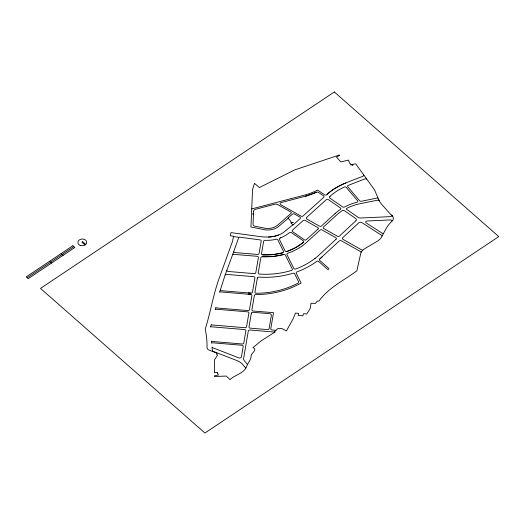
<?xml version="1.0" encoding="UTF-8"?>
<svg xmlns="http://www.w3.org/2000/svg" width="525" height="525" viewBox="0 0 525 525"><rect width="100%" height="100%" fill="white"/><g stroke="black" fill="none" stroke-linecap="round" stroke-linejoin="round"><path stroke-width="0.79" d="M233.454 236.578L238.79 237.3A2.1 1.601 -2.3 0 1 239.925 237.215L260 239.892A1.444 1.103 -2.3 0 1 261.194 241.106L259.081 253.483A1.417 1.083 -2.3 0 1 257.493 254.441L234.655 252.538A1.306 0.998 -2.3 0 1 233.625 251.961L225.12 274.988L219.64 292.228A1.463 1.116 -2.3 0 1 220.795 291.939L248.069 294.217A73.769 56.346 -2.3 0 0 250.648 294.394A1.385 1.057 -2.3 0 1 251.895 295.562L249.493 309.612A1.417 1.083 -2.3 0 1 247.905 310.57L216.871 307.985A1.372 1.05 -2.3 0 1 215.841 307.46L215.322 309.54A1.463 1.116 -2.3 0 1 216.484 309.251L247.688 311.857A1.417 1.083 -2.3 0 1 248.909 313.044L246.566 326.753A1.417 1.083 -2.3 0 1 244.978 327.712L212.271 324.988A1.352 1.03 -2.3 0 1 211.299 324.522L210.505 327.009A1.273 0.971 -2.3 0 1 211.437 326.806L244.657 329.575A1.417 1.083 -2.3 0 1 245.877 330.77L243.784 343.015A1.417 1.083 -2.3 0 1 242.202 343.98L212.54 341.506A1.595 1.221 -2.3 0 1 211.523 341.099L211.719 343.238A1.273 0.971 -2.3 0 1 212.914 342.832L241.979 345.26A1.417 1.083 -2.3 0 1 243.2 346.447L241.428 356.81A1.772 1.352 -2.3 0 1 238.849 357.873L213.393 347.996A3.262 2.494 -2.3 0 1 212.067 347.025L212.441 351.074L236.946 360.577A15.625 11.937 -2.3 0 1 242.799 364.599L245.844 368.189M233.586 252.072L238.79 237.3M275.947 330.297L272.002 329.963A1.417 1.083 -2.3 0 1 270.788 328.775L273.532 312.683L253.142 311.01A1.417 1.083 -2.3 0 1 251.921 309.816L254.356 295.575A1.509 1.148 -2.3 0 1 255.885 294.545A73.769 56.346 -2.3 0 0 296.723 285.311L301.114 283.146L296.225 273.289A1.47 1.122 -2.3 0 1 296.993 271.865A72.076 55.046 -2.3 0 0 316.68 261.391A1.372 1.05 -2.3 0 1 318.668 261.443L327.895 269.607L328.762 269.076L328.945 268.544L319.784 260.439A1.509 1.155 -2.3 0 1 319.837 258.904L339.275 240.955A1.457 1.109 -2.3 0 1 341.27 240.745L360.537 251.587A1.778 1.358 -2.3 0 1 361.167 252.282M288.455 218.052L278.296 226.754A16.511 12.607 -2.3 0 1 274.162 228.92A15.113 11.543 -2.3 0 1 262.546 229.307L250.937 227.01L252.571 189.42L254.494 183.356L259.389 187.543L294.604 169.949L339.353 155.013L339.662 155.426L336.473 157.047L340.791 161.936L348.521 160.079L349.558 163.19L350.136 163.334L350.772 164.981L355.661 163.754L374.036 189.171A12.259 9.358 -2.3 0 1 374.975 190.844L379.109 200.662A1.234 0.945 -2.3 0 0 377.698 200.156L360.472 203.621A44.422 33.928 -2.3 0 0 346.854 208.294A0.938 0.722 -2.3 0 0 346.723 209.429L358.063 217.271A3.846 2.94 -2.3 0 0 360.826 218.006L390.41 216.641A1.24 0.945 -2.3 0 0 391.361 215.112A33.994 25.968 -2.3 0 0 392.411 216.057A5.67 4.331 -2.3 0 1 392.825 220.178L389.694 223.578A32.937 25.154 -2.3 0 0 386.046 228.67L381.629 236.933A13.02 9.949 -2.3 0 1 377.442 241.146L364.481 248.85A9.955 7.606 -2.3 0 0 360.668 253.706L356.875 270.808C343.98 280.416 328.44 287.713 319.029 300.976L317.205 301.232L315.505 303.371L311.01 303.26L310.216 308.516L306.725 314.062L303.719 313.576L302.761 315.801L298.207 315.374L298.613 313.405L295.47 313.031L293.062 318.938L286.387 330.973L282.004 328.519L278.138 328.368L274.418 331.649L275.048 331.984L261.076 340.902L253.011 347.622C258.418 349.742 250.222 353.286 251.094 357.02C250.504 360.196 248.279 362.696 246.973 365.584C244.663 373.446 235.357 374.45 229.996 379.627L226.262 376.044L214.41 376.55L214.43 375.788L218.236 375.093L218.059 373.839L217.521 373.793L217.521 372.304L214.469 372.809L214.384 360.058L217.593 355.064L216.582 354.526L217.002 353.528L216.7 353.122L207.998 349.584L207.04 347.924A145.287 110.965 -2.3 0 0 205.236 329.031C210.827 311.496 213.452 293.16 220.041 275.914L232.582 241.185L233.507 236.217L230.35 235.791L230.934 232.601L256.659 236.138C263.904 237.254 271.55 237.773 278.512 235.016A25.764 19.681 -2.3 0 0 283.349 232.582L292.917 224.772L291.027 223.066L290.85 221.386L288.094 218.019L292.359 214.174A1.47 1.122 -2.3 0 1 294.354 213.983L299.919 217.114A1.365 1.043 -2.3 0 1 300.129 218.623L292.924 225.12L292.917 224.772M363.799 175.009A2.1 1.601 -2.3 0 1 362.624 176.393C350.149 181.348 336.617 185.279 326.616 194.742A1.391 1.063 -2.3 0 1 324.621 194.86L317.71 190.083A59.181 45.203 -2.3 0 1 305.005 194.985L251.718 208.93M315.138 258.32L314.698 258.654M280.376 237.937L280.35 237.943A30.056 22.956 -2.3 0 0 286.059 235.082L289.478 232.68A1.457 1.109 -2.3 0 1 291.487 232.627L303.293 240.824A1.417 1.083 -2.3 0 1 303.365 242.36L295.759 247.557L286.958 251.488A1.385 1.057 -2.3 0 1 285.114 250.924L279.418 239.446A1.477 1.129 -2.3 0 1 280.166 238.015L280.298 237.963M27.241 277.758L73.848 246.606M316.345 192.248L306.449 195.937L281.164 202.578A1.568 1.194 -2.3 0 0 280.094 203.536A1.568 1.194 -2.3 0 0 280.691 204.678L301.088 216.156A1.47 1.122 -2.3 0 0 303.082 215.959L323.662 197.407A1.444 1.103 -2.3 0 0 323.551 195.877L318.517 192.393A1.837 1.404 -2.3 0 0 316.47 192.196L316.345 192.248A60.861 46.489 -2.3 0 1 305.537 196.192M377.875 197.892L361.489 201.246A1.746 1.332 -2.3 0 1 359.612 200.701L347.812 186.821A1.332 1.017 -2.3 0 1 348.351 185.345L364.599 179.005A2.218 1.693 -2.3 0 1 366.712 179.038M283.598 254.527L273.118 256.463L262.388 256.718A1.444 1.103 -2.3 0 0 260.827 257.696L258.234 272.869A1.424 1.089 -2.3 0 0 259.488 274.07A68.093 52.008 -2.3 0 0 291.46 270.428A1.424 1.089 -2.3 0 0 292.287 269.01L285.403 255.157A1.444 1.103 -2.3 0 0 283.598 254.527A51.778 39.546 -2.3 0 1 262.388 256.718M282.68 252.807L272.836 254.612L262.762 254.855A1.391 1.063 -2.3 0 1 261.509 253.68L263.629 241.303A1.45 1.109 -2.3 0 1 265.105 240.319L268.413 240.325A29.413 22.463 -2.3 0 0 276.052 239.282A1.47 1.122 -2.3 0 1 277.843 239.932L283.546 251.409A1.385 1.057 -2.3 0 1 282.68 252.807A49.324 37.675 -2.3 0 1 262.762 254.855M225.12 274.988A2.363 1.805 -2.3 0 1 227.089 274.444L253.7 276.662A1.417 1.083 -2.3 0 1 254.92 277.856L252.479 292.13A1.45 1.109 -2.3 0 1 250.911 293.114L221.169 290.673A1.332 1.017 -2.3 0 1 220.159 290.141M250.648 294.394L248.233 294.23M274.883 332.095L249.893 330.008A1.417 1.083 -2.3 0 0 248.312 330.973L243.626 358.378A4.646 3.55 -2.3 0 0 244.315 360.741L247.537 364.534M61.208 253.516L63.19 255.268M49.553 261.306L51.542 263.058M391.361 215.112L392.411 216.057A33.698 25.738 -2.3 0 1 389.681 213.373L381.544 204.14A26.04 19.891 -2.3 0 1 378.387 199.132A26.204 20.016 -2.3 0 0 379.109 200.662M232.595 254.599A1.542 1.175 -2.3 0 1 233.73 254.349L257.178 256.305A1.417 1.083 -2.3 0 1 258.398 257.499L255.8 272.678A1.417 1.083 -2.3 0 1 254.218 273.637L228.427 271.491A1.982 1.516 -2.3 0 1 226.787 270.447M250.911 293.114A74.438 56.858 -2.3 0 1 248.292 292.937M303.365 242.36A49.324 37.675 -2.3 0 1 286.958 251.488M322.363 256.679A72.076 55.046 -2.3 0 1 319.837 258.904M278.512 235.016A25.121 19.189 -2.3 0 1 268.413 237.051M327.127 194.283A58.977 45.045 -2.3 0 1 345.863 182.93M392.031 221.038A1.536 1.175 -2.3 0 0 390.442 219.916L367.08 220.999A1.431 1.096 -2.3 0 0 365.787 221.753A1.431 1.096 -2.3 0 0 366.201 222.935L382.233 233.244A1.208 0.919 -2.3 0 0 383.545 233.356M382.128 236.001A1.726 1.319 -2.3 0 0 381.563 235.292L361.817 222.587A2.133 1.634 -2.3 0 0 358.778 222.823L342.667 237.799A1.378 1.05 -2.3 0 0 342.897 239.308L361.659 249.867A1.509 1.155 -2.3 0 0 362.847 250.064M253.608 211.24L253.043 224.319A2.527 1.929 -2.3 0 0 254.881 226.209L263.183 227.85A13.118 10.021 -2.3 0 0 273.328 227.555A17.647 13.479 -2.3 0 0 277.443 225.337L290.962 213.465A1.365 1.043 -2.3 0 0 290.752 211.956L277.758 204.645A3.439 2.625 -2.3 0 0 274.627 204.284L255.498 209.291A2.723 2.08 -2.3 0 0 253.608 211.24M253.129 213.524L253.207 214.705L253.129 213.524M251.337 313.248L248.994 326.957A1.417 1.083 -2.3 0 0 250.215 328.151L267.527 329.595A1.417 1.083 -2.3 0 0 269.115 328.637L271.359 315.486A2.152 1.647 -2.3 0 0 269.502 313.674L252.925 312.29A1.417 1.083 -2.3 0 0 251.337 313.248M257.348 278.066L254.947 292.123A1.339 1.024 -2.3 0 0 256.246 293.258A72.082 55.059 -2.3 0 0 295.831 284.235L297.951 283.192A1.595 1.214 -2.3 0 0 298.594 281.722L294.683 273.847A1.411 1.076 -2.3 0 0 292.865 273.249A72.076 55.046 -2.3 0 1 258.923 277.095A1.424 1.089 -2.3 0 0 257.348 278.066M336.059 239.203L319.312 254.776A68.093 52.008 -2.3 0 1 295.667 268.997A1.365 1.043 -2.3 0 1 293.823 268.452L286.978 254.671A1.45 1.109 -2.3 0 1 287.759 253.253A51.778 39.546 -2.3 0 0 306.626 242.327L320.04 230.121A1.463 1.116 -2.3 0 1 322.035 229.924L335.836 237.687A1.378 1.05 -2.3 0 1 336.059 239.203M355.845 220.808L339.452 236.047A1.457 1.109 -2.3 0 1 337.463 236.257L323.695 228.506A1.372 1.05 -2.3 0 1 323.479 226.997L336.912 214.784A44.73 34.164 -2.3 0 1 342.3 210.63A1.529 1.168 -2.3 0 1 344.321 210.643L355.655 218.479A2.225 1.7 -2.3 0 1 355.845 220.808M318.038 229.064L306.357 239.689A1.385 1.057 -2.3 0 1 304.362 239.807L292.628 231.663A1.444 1.103 -2.3 0 1 292.517 230.134L303.109 220.592A1.47 1.122 -2.3 0 1 305.11 220.402L317.822 227.555A1.372 1.05 -2.3 0 1 318.038 229.064M335.048 213.596L321.477 225.94A1.463 1.116 -2.3 0 1 319.482 226.137L306.777 218.991A1.365 1.043 -2.3 0 1 306.567 217.475L326.301 199.677A1.391 1.063 -2.3 0 1 328.296 199.559L340.417 207.939A1.326 1.011 -2.3 0 1 340.377 209.455A47.178 36.035 -2.3 0 0 335.048 213.596M330.14 196.219L329.759 196.56A1.444 1.103 -2.3 0 0 329.871 198.089L342.569 206.876A1.621 1.24 -2.3 0 0 344.571 206.962A47.178 36.035 -2.3 0 1 357 202.223A1.234 0.938 -2.3 0 0 357.669 200.806L346.251 187.373A1.457 1.116 -2.3 0 0 344.295 187.038A54.994 42.007 -2.3 0 0 330.14 196.219M72.857 245.733L26.25 276.885L28.238 278.637L74.845 247.478L72.857 245.733M82.707 241.762L81.972 242.255L85.004 244.912L85.732 244.427L82.707 241.762M334.32 91.973L40.491 288.402L204.921 433.027L498.75 236.598L334.32 91.973M352.131 164.22L351.671 164.45L352.492 165.428L352.951 165.191L352.131 164.22M293.075 222.364L291.683 222.876L291.46 222.462L293.075 222.364M80.049 245.332A4.41 3.367 -2.3 0 0 86.691 242.34A4.41 3.367 -2.3 0 0 80.108 239.492A4.41 3.367 -2.3 0 0 80.049 245.332"/></g></svg>
